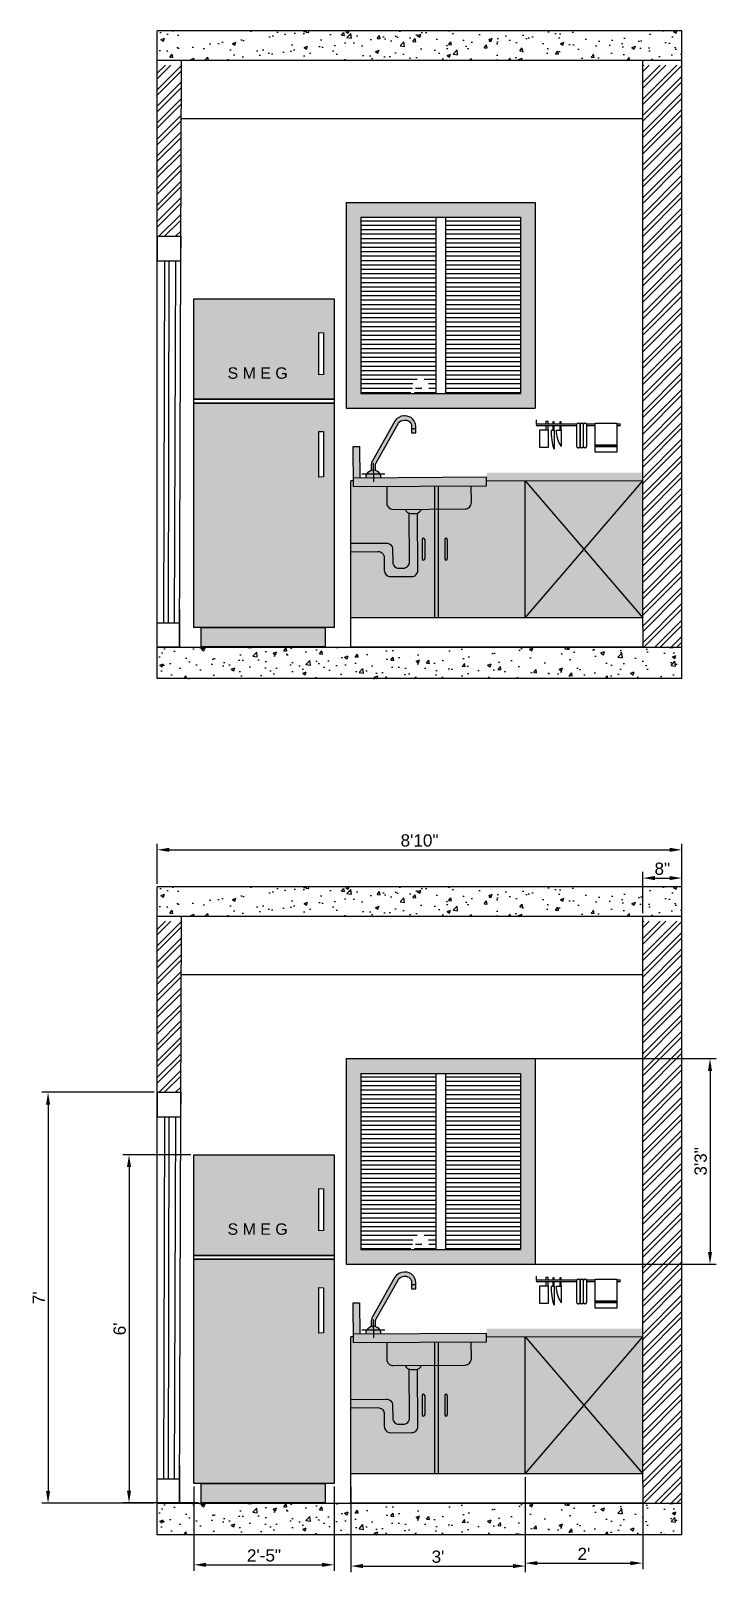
# Model space of a CAD drawing. Header units: millimetres. Extents: x 857 to 2168, y 576 to 1198.
# Drawn here: x 1229.9 to 1369.8, y 576.4 to 891.4 of the extents above; entities that cross this region are included whole.
import ezdxf

# ---------------------------------------------------------------- set-up
doc = ezdxf.new("R2010")
doc.units = ezdxf.units.MM
doc.layers.add('WAL', color=7, linetype='Continuous', lineweight=30)
doc.styles.get("Standard").update_dxf_attribs({"font": 'arial.ttf'})
doc.dimstyles.new('ISO-25', dxfattribs={"dimtxt": 2.5, "dimasz": 2.5, "dimexe": 1.25, "dimexo": 0.625, "dimtad": 1, "dimdec": 0, "dimlunit": 4, "dimtxsty": 'Standard', "dimcen": 2.5, "dimadec": 0, "dimazin": 0, "dimtfac": 1, "dimtdec": 0, "dimtmove": 0, "dimatfit": 3, "dimfxl": 1, "dimarcsym": 0})

# ---------------------------------------------------------------- blocks, each defined once
blk = doc.blocks.new('A$C2BC74AC6')
for p, q in [((441, 1057), (471, 1057)), ((166, 810, 450), (166, 679, 450)), ((84, 735), (248, 735)), ((435, 450), (465, 450))]:
    blk.add_line(p, q)
for points in [[(181, 759), (181, 791, -0.131652), (187, 814), (349, 1095, -0.267949), (388, 1117), (396, 1117, -0.414214), (441, 1072), (441, 1027), (471, 1027), (471, 1072, 0.414214), (396, 1147), (388, 1147, 0.267949), (323, 1110), (161, 829, 0.131652), (151, 791), (151, 758)], [(261, 645), (261, 525, 0.414214), (306, 480), (819, 480, 0.414214), (864, 525), (864, 645)], [(0, 180), (195, 180, -0.414214), (240, 135), (240, 45, 0.414214), (285, 0), (435, 0, 0.414214), (480, 45), (480, 453)], [(0, 240), (255, 240, -0.414214), (300, 195), (300, 105, 0.414214), (345, 60), (375, 60, 0.414214), (420, 105), (420, 453)]]:
    blk.add_lwpolyline(points, format="xyb")
for points in [[(24, 645), (24, 930), (69, 930), (69, 705)], [(24, 645), (974, 645), (974, 705), (24, 705)]]:
    blk.add_lwpolyline(points)
for centre, radius, start, end in [((166, 705), 55.4, 359.8792, 180.1208), ((435, 495), 45, 199.4712, 270), ((465, 495), 45, 270, 340.5288)]:
    blk.add_arc(centre, radius, start, end)
blk = doc.blocks.new('*D68')
at = {"layer": 'Defpoints', "color": 0, "transparency": 16777216}
for p in [(1330.79, 596.47), (1295.2, 594.47), (1330.79, 577.64)]:
    blk.add_point(p, dxfattribs=at)
at = {"layer": 'WAL', "color": 0, "lineweight": -2, "transparency": 16777216}
for p, q in [((1330.79, 595.84), (1330.79, 576.39)), ((1295.2, 593.84), (1295.2, 576.39)), ((1297.7, 577.64), (1328.29, 577.64))]:
    blk.add_line(p, q, dxfattribs=at)
at = {"layer": 'WAL', "color": 0, "transparency": 16777216}
for points in [[(1297.7, 578.06), (1297.7, 577.22), (1295.2, 577.64)], [(1328.29, 578.06), (1328.29, 577.22), (1330.79, 577.64)]]:
    blk.add_solid(points, dxfattribs=at)
at = {"layer": 'WAL', "color": 0, "lineweight": -2, "transparency": 16777216, "insert": (1312.99, 579.54), "char_height": 2.5, "attachment_point": 5}
blk.add_mtext("3'", dxfattribs=at)
blk = doc.blocks.new('*D69')
at = {"layer": 'Defpoints', "color": 0, "transparency": 16777216}
for p in [(1330.79, 594.47), (1354.79, 594.47), (1354.79, 578.24)]:
    blk.add_point(p, dxfattribs=at)
at = {"layer": 'WAL', "color": 0, "lineweight": -2, "transparency": 16777216}
for p, q in [((1330.79, 593.84), (1330.79, 576.99)), ((1354.79, 593.84), (1354.79, 576.99)), ((1333.29, 578.24), (1352.29, 578.24))]:
    blk.add_line(p, q, dxfattribs=at)
at = {"layer": 'WAL', "color": 0, "transparency": 16777216}
for points in [[(1333.29, 578.65), (1333.29, 577.82), (1330.79, 578.24)], [(1352.29, 578.65), (1352.29, 577.82), (1354.79, 578.24)]]:
    blk.add_solid(points, dxfattribs=at)
at = {"layer": 'WAL', "color": 0, "lineweight": -2, "transparency": 16777216, "insert": (1342.79, 580.12), "char_height": 2.5, "attachment_point": 5}
blk.add_mtext("2'", dxfattribs=at)
blk = doc.blocks.new('*D70')
at = {"layer": 'Defpoints', "color": 0, "transparency": 16777216}
for p in [(1294.21, 681.35), (1294.21, 639.35), (1368.53, 639.35)]:
    blk.add_point(p, dxfattribs=at)
at = {"layer": 'WAL', "color": 0, "lineweight": -2, "transparency": 16777216}
for p, q in [((1294.83, 681.35), (1369.78, 681.35)), ((1368.53, 678.85), (1368.53, 641.85)), ((1294.83, 639.35), (1369.78, 639.35))]:
    blk.add_line(p, q, dxfattribs=at)
at = {"layer": 'WAL', "color": 0, "transparency": 16777216}
for points in [[(1368.12, 678.85), (1368.95, 678.85), (1368.53, 681.35)], [(1368.12, 641.85), (1368.95, 641.85), (1368.53, 639.35)]]:
    blk.add_solid(points, dxfattribs=at)
at = {"layer": 'WAL', "color": 0, "lineweight": -2, "transparency": 16777216, "insert": (1366.63, 660.35), "char_height": 2.5, "attachment_point": 5, "rotation": 90}
blk.add_mtext('3\'3"', dxfattribs=at)
blk = doc.blocks.new('*D71')
at = {"layer": 'Defpoints', "color": 0, "transparency": 16777216}
for p in [(1362.79, 718.26), (1354.79, 710.46), (1362.79, 710.46)]:
    blk.add_point(p, dxfattribs=at)
at = {"layer": 'WAL', "color": 0, "lineweight": -2, "transparency": 16777216}
for p, q in [((1354.79, 711.09), (1354.79, 719.51)), ((1362.79, 711.09), (1362.79, 719.51)), ((1357.29, 718.26), (1360.29, 718.26))]:
    blk.add_line(p, q, dxfattribs=at)
at = {"layer": 'WAL', "color": 0, "transparency": 16777216}
for points in [[(1357.29, 718.68), (1357.29, 717.84), (1354.79, 718.26)], [(1360.29, 718.68), (1360.29, 717.84), (1362.79, 718.26)]]:
    blk.add_solid(points, dxfattribs=at)
at = {"layer": 'WAL', "color": 0, "lineweight": -2, "transparency": 16777216, "insert": (1358.79, 720.16), "char_height": 2.5, "attachment_point": 5}
blk.add_mtext('8"', dxfattribs=at)
blk = doc.blocks.new('*D72')
at = {"layer": 'Defpoints', "color": 0, "transparency": 16777216}
for p in [(1362.79, 724.04), (1255.66, 716.46), (1362.79, 716.46)]:
    blk.add_point(p, dxfattribs=at)
at = {"layer": 'WAL', "color": 0, "lineweight": -2, "transparency": 16777216}
for p, q in [((1255.66, 717.09), (1255.66, 725.29)), ((1362.79, 717.09), (1362.79, 725.29)), ((1258.16, 724.04), (1360.29, 724.04))]:
    blk.add_line(p, q, dxfattribs=at)
at = {"layer": 'WAL', "color": 0, "transparency": 16777216}
for points in [[(1258.16, 724.46), (1258.16, 723.62), (1255.66, 724.04)], [(1360.29, 724.46), (1360.29, 723.62), (1362.79, 724.04)]]:
    blk.add_solid(points, dxfattribs=at)
at = {"layer": 'WAL', "color": 0, "lineweight": -2, "transparency": 16777216, "insert": (1309.22, 725.94), "char_height": 2.5, "attachment_point": 5}
blk.add_mtext('8\'10"', dxfattribs=at)
blk = doc.blocks.new('*D80')
at = {"color": 0, "lineweight": -2, "transparency": 16777216}
for p, q in [((1255.04, 674.47), (1232.12, 674.47)), ((1233.37, 671.97), (1233.37, 592.97)), ((1255.04, 590.47), (1232.12, 590.47))]:
    blk.add_line(p, q, dxfattribs=at)
at = {"color": 0, "transparency": 16777216}
for points in [[(1232.96, 671.97), (1233.79, 671.97), (1233.37, 674.47)], [(1232.96, 592.97), (1233.79, 592.97), (1233.37, 590.47)]]:
    blk.add_solid(points, dxfattribs=at)
at = {"layer": 'Defpoints', "color": 0, "transparency": 16777216}
for p in [(1255.66, 674.47), (1233.37, 590.47), (1255.66, 590.47)]:
    blk.add_point(p, dxfattribs=at)
at = {"color": 0, "lineweight": -2, "transparency": 16777216, "insert": (1231.5, 632.47), "char_height": 2.5, "attachment_point": 5, "rotation": 90}
blk.add_mtext("7'", dxfattribs=at)
blk = doc.blocks.new('*D130')
at = {"color": 0, "lineweight": -2, "transparency": 16777216}
for p, q in [((1262.52, 661.68), (1248.65, 661.68)), ((1249.9, 659.18), (1249.9, 593.05)), ((1263.99, 590.55), (1248.65, 590.55))]:
    blk.add_line(p, q, dxfattribs=at)
at = {"color": 0, "transparency": 16777216}
for points in [[(1249.49, 659.18), (1250.32, 659.18), (1249.9, 661.68)], [(1249.49, 593.05), (1250.32, 593.05), (1249.9, 590.55)]]:
    blk.add_solid(points, dxfattribs=at)
at = {"layer": 'Defpoints', "color": 0, "transparency": 16777216}
for p in [(1263.15, 661.68), (1249.9, 590.55), (1264.61, 590.55)]:
    blk.add_point(p, dxfattribs=at)
at = {"color": 0, "transparency": 16777216, "insert": (1248, 626.11), "char_height": 2.5, "attachment_point": 5, "rotation": 90}
blk.add_mtext("6'", dxfattribs=at)
blk = doc.blocks.new('*D131')
at = {"color": 0, "lineweight": -2, "transparency": 16777216}
for p, q in [((1263.15, 593.91), (1263.15, 576.65)), ((1291.78, 593.91), (1291.78, 576.65)), ((1265.65, 577.9), (1289.28, 577.9))]:
    blk.add_line(p, q, dxfattribs=at)
at = {"color": 0, "transparency": 16777216}
for points in [[(1265.65, 578.31), (1265.65, 577.48), (1263.15, 577.9)], [(1289.28, 578.31), (1289.28, 577.48), (1291.78, 577.9)]]:
    blk.add_solid(points, dxfattribs=at)
at = {"layer": 'Defpoints', "color": 0, "transparency": 16777216}
for p in [(1263.15, 594.53), (1291.78, 594.53), (1291.78, 577.9)]:
    blk.add_point(p, dxfattribs=at)
at = {"color": 0, "transparency": 16777216, "insert": (1277.46, 579.8), "char_height": 2.5, "attachment_point": 5}
blk.add_mtext('2\'-5"', dxfattribs=at)

msp = doc.modelspace()

# ---------------------------------------------------------------- hatches: boundary and pattern name
at = {"lineweight": -2}
h = msp.add_hatch(dxfattribs=at)
h.set_pattern_fill('AR-CONC', color=256, scale=0.04)
h.set_pattern_definition([(50, (-629.5545, 2141.4777), (7.287387, -0.637563), [0.762, -8.382]), (355, (-629.5545, 2141.478), (-1.409737, 7.642274), [0.6096, -6.705623]), (100.45144, (-628.947, 2141.4246), (5.87765, 7.00471), [0.6476, -7.12361]), (46.1842, (-629.5545, 2143.51), (10.84316, -1.681693), [1.143, -12.573]), (96.63556, (-628.651, 2143.37), (9.496165, 9.897045), [0.9714, -10.685424]), (351.18415, (-629.555, 2143.51), (9.496165, 9.897045), [0.9144, -10.05839]), (21, (-628.5385, 2143.0017), (6.064576, -4.090608), [0.762, -8.382]), (326, (-628.5385, 2143.002), (2.47208, 7.367519), [0.6096, -6.7056]), (71.45144, (-628.033, 2142.661), (8.536657, 3.27691), [0.6476, -7.123598]), (37.5, (-629.5545, 2141.4777), (0.123544, 3.3822016), [0, -6.62432, 0, -6.8072, 0, -6.731]), (7.5, (-629.5545, 2141.4777), (2.6727865, 4.007223), [0, -3.88112, 0, -6.47192, 0, -2.5654]), (327.5, (-631.8202, 2141.4777), (5.4236238, -0.2291498), [0, -2.54, 0, -7.9248, 0, -10.5156]), (317.5, (-632.836, 2141.4777), (5.925167, 1.01706), [0, -3.302, 0, -5.26288, 0, -7.4676])])
h.paths.add_polyline_path([(1362.79, 891.44), (1255.66, 891.44), (1255.66, 885.44), (1362.79, 885.44)])
at = {"lineweight": -2, "true_color": 0x2776bb}
h = msp.add_hatch(color=152, dxfattribs=at)
h.dxf.hatch_style = 1
h.paths.add_polyline_path([(1332.83, 856.32), (1294.21, 856.32), (1294.21, 814.32), (1332.83, 814.32)])
h.paths.add_polyline_path([(1329.83, 853.32), (1329.83, 817.32), (1297.21, 817.32), (1297.21, 853.32)], flags=16)
h.paths.add_polyline_path([(1329.83, 853.32), (1314.52, 853.32), (1314.52, 817.32), (1329.83, 817.32)], flags=0)
h.paths.add_polyline_path([(1312.52, 853.32), (1297.21, 853.32), (1297.21, 817.32), (1312.52, 817.32)], flags=0)
h.paths.add_polyline_path([(1314.52, 853.32), (1312.52, 853.32), (1312.52, 817.32), (1314.52, 817.32)], flags=0)
at = {"true_color": 0x383838}
h = msp.add_hatch(color=250, dxfattribs=at)
h.dxf.hatch_style = 1
h.paths.add_polyline_path([(1291.78, 836.65), (1263.15, 836.65), (1263.15, 816.12), (1291.78, 816.12)])
h.paths.add_polyline_path([(1288.69, 829.76), (1289.59, 829.74), (1289.59, 821.18), (1288.69, 821.14)], flags=16)
h.paths.add_polyline_path([(1291.78, 815.32), (1263.15, 815.32), (1263.15, 769.51), (1291.78, 769.51)])
h.paths.add_polyline_path([(1288.63, 809.54), (1289.59, 809.51), (1289.59, 800.27), (1288.63, 800.18)], flags=16)
h.paths.add_polyline_path([(1269.29, 819.01), (1282.73, 819.01), (1282.73, 823.81), (1269.29, 823.81)], flags=24)
at = {"lineweight": -2, "true_color": 0x939598}
h = msp.add_hatch(color=252, dxfattribs=at)
h.dxf.hatch_style = 1
h.paths.add_polyline_path([(1322.9, 800.18), (1295.72, 800), (1295.73, 798.28), (1322.91, 798.46)])
h.paths.add_polyline_path([(1296.96, 806.44), (1295.67, 806.44), (1295.72, 800), (1297, 800.01)])
h.paths.add_polyline_path([(1304.95, 811.21, -0.267949), (1306.06, 811.87), (1306.28, 811.87, -0.414214), (1307.58, 810.59), (1307.58, 810.15), (1308.44, 810.15), (1308.44, 810.59, 0.414214), (1306.28, 812.73), (1306.06, 812.72, 0.267949), (1304.2, 811.64), (1299.61, 803.56, 0.131652), (1299.33, 802.49), (1299.34, 801.55, -0.137934), (1300.2, 801.56), (1300.19, 802.49, -0.131652), (1300.36, 803.14)])
h.paths.add_polyline_path([(1299.77, 801.61), (1299.77, 800.88), (1301.11, 800.89, 0.256713)])
h.paths.add_polyline_path([(1299.77, 801.61, 0.254593), (1298.44, 800.87), (1299.77, 800.88)])
h.paths.add_polyline_path([(1301.11, 800.89), (1299.77, 800.88), (1299.78, 800.02), (1301.37, 800.03, 0.143916)])
h.paths.add_polyline_path([(1299.77, 800.88), (1298.44, 800.87, 0.143916), (1298.2, 800.01), (1299.78, 800.02)])
h.paths.add_polyline_path([(1308.44, 810.15), (1307.58, 810.15), (1307.59, 809.29), (1308.44, 809.29)])
at = {"lineweight": -2, "true_color": 0x750066}
h = msp.add_hatch(color=226, dxfattribs=at)
h.dxf.hatch_style = 1
h.paths.add_polyline_path([(1312.34, 793.67), (1309.6, 793.65, -0.226541), (1308.82, 792.86), (1308.9, 781.19, -0.414214), (1307.62, 779.9), (1303.32, 779.87, -0.414214), (1302.03, 781.15), (1302.01, 783.72, 0.414214), (1300.71, 785), (1295.2, 784.97), (1295.2, 771.44), (1312.34, 771.44)])
h.paths.add_polyline_path([(1309.77, 783.49), (1309.77, 787.49, -1), (1310.27, 787.49), (1310.27, 783.49, -1)], flags=16)
h.paths.add_polyline_path([(1307.1, 792.85, -0.226541), (1306.31, 793.63), (1303.85, 793.61, -0.414214), (1302.55, 794.89), (1302.53, 798.32), (1295.73, 798.28), (1295.72, 799.44), (1295.2, 799.44), (1295.2, 786.69), (1302.42, 786.73, -0.414214), (1303.72, 785.45), (1303.73, 782.88, 0.414214), (1305.03, 781.6), (1305.89, 781.6, 0.414214), (1307.17, 782.9)])
h.paths.add_polyline_path([(1330.79, 799.42), (1322.91, 799.41), (1322.91, 798.46), (1319.77, 798.44), (1319.79, 795, -0.414214), (1318.51, 793.71), (1313.06, 793.67), (1313.06, 771.44), (1330.79, 771.44)])
h.paths.add_polyline_path([(1314.88, 787.49), (1314.88, 783.49, -1), (1314.38, 783.49), (1314.38, 787.49, -1)], flags=16)
h.paths.add_polyline_path([(1308.82, 792.86, -0.085164), (1308.39, 792.78), (1307.53, 792.78, -0.085164), (1307.1, 792.85), (1307.17, 782.9, -0.414214), (1305.89, 781.6), (1305.03, 781.6, -0.414214), (1303.73, 782.88), (1303.72, 785.45, 0.414214), (1302.42, 786.73), (1295.2, 786.69), (1295.2, 784.97), (1300.71, 785, -0.414214), (1302.01, 783.72), (1302.03, 781.15, 0.414214), (1303.32, 779.87), (1307.62, 779.9, 0.414214), (1308.9, 781.19)], flags=17)
h.paths.add_polyline_path([(1319.77, 798.44), (1313.06, 798.39), (1313.06, 793.67), (1318.51, 793.71, 0.414214), (1319.79, 795)], flags=17)
h.paths.add_polyline_path([(1312.34, 798.39), (1302.53, 798.32), (1302.55, 794.89, 0.414214), (1303.85, 793.61), (1312.34, 793.67)])
h.paths.add_polyline_path([(1309.6, 793.65), (1306.31, 793.63, 0.226541), (1307.1, 792.85, 0.085164), (1307.53, 792.78), (1308.39, 792.78, 0.317837)], flags=17)
h.paths.add_polyline_path([(1313.06, 793.67), (1312.34, 793.67), (1312.34, 771.44), (1313.06, 771.44)])
h = msp.add_hatch(color=226, dxfattribs=at)
h.dxf.hatch_style = 1
h.paths.add_polyline_path([(1313.06, 798.39), (1312.34, 798.39), (1312.34, 793.67), (1313.06, 793.67)])
h.paths.add_polyline_path([(1330.81, 799.42), (1330.79, 799.42), (1330.79, 771.44), (1342.79, 785.44)])
h.paths.add_polyline_path([(1354.79, 799.44), (1330.81, 799.42), (1342.79, 785.44)])
h.paths.add_polyline_path([(1354.79, 799.44), (1342.79, 785.44), (1354.79, 771.44)])
h.paths.add_polyline_path([(1342.79, 785.44), (1330.79, 771.44), (1354.79, 771.44)])
at = {"lineweight": -2, "true_color": 0xd4b277}
h = msp.add_hatch(color=43, dxfattribs=at)
h.dxf.hatch_style = 1
h.paths.add_polyline_path([(1310.27, 787.49, 1), (1309.77, 787.49), (1309.77, 783.49, 1), (1310.27, 783.49)])
h.paths.add_polyline_path([(1314.88, 787.49, 1), (1314.38, 787.49), (1314.38, 783.49, 1), (1314.88, 783.49)])
at = {"true_color": 0x383838}
h = msp.add_hatch(color=250, dxfattribs=at)
h.dxf.hatch_style = 1
h.paths.add_polyline_path([(1289.92, 769.51), (1264.61, 769.51), (1264.61, 765.52), (1289.92, 765.52)])
at = {"lineweight": -2}
h = msp.add_hatch(dxfattribs=at)
h.set_pattern_fill('AR-CONC', color=256, scale=0.04)
h.set_pattern_definition([(50, (-629.5545, 1966.506), (7.287387, -0.637563), [0.762, -8.382]), (355, (-629.5545, 1966.506), (-1.409737, 7.642274), [0.6096, -6.705623]), (100.45144, (-628.947, 1966.453), (5.87765, 7.00471), [0.6476, -7.12361]), (46.1842, (-629.5545, 1968.538), (10.84316, -1.681693), [1.143, -12.573]), (96.63556, (-628.651, 1968.398), (9.496165, 9.897045), [0.9714, -10.685424]), (351.18415, (-629.555, 1968.538), (9.496165, 9.897045), [0.9144, -10.05839]), (21, (-628.5385, 1968.03), (6.064576, -4.090608), [0.762, -8.382]), (326, (-628.5385, 1968.03), (2.47208, 7.367519), [0.6096, -6.7056]), (71.45144, (-628.033, 1967.689), (8.536657, 3.27691), [0.6476, -7.123598]), (37.5, (-629.5545, 1966.506), (0.123544, 3.3822016), [0, -6.62432, 0, -6.8072, 0, -6.731]), (7.5, (-629.5545, 1966.506), (2.6727865, 4.007223), [0, -3.88112, 0, -6.47192, 0, -2.5654]), (327.5, (-631.8202, 1966.506), (5.4236238, -0.2291498), [0, -2.54, 0, -7.9248, 0, -10.5156]), (317.5, (-632.836, 1966.506), (5.925167, 1.01706), [0, -3.302, 0, -5.26288, 0, -7.4676])])
h.paths.add_polyline_path([(1362.79, 716.46), (1255.66, 716.46), (1255.66, 710.46), (1362.79, 710.46)])
at = {"lineweight": -2, "true_color": 0x2776bb}
h = msp.add_hatch(color=152, dxfattribs=at)
h.dxf.hatch_style = 1
h.paths.add_polyline_path([(1332.83, 681.35), (1294.21, 681.35), (1294.21, 639.35), (1332.83, 639.35)])
h.paths.add_polyline_path([(1329.83, 678.35), (1329.83, 642.35), (1297.21, 642.35), (1297.21, 678.35)], flags=16)
h.paths.add_polyline_path([(1329.83, 678.35), (1314.52, 678.35), (1314.52, 642.35), (1329.83, 642.35)], flags=0)
h.paths.add_polyline_path([(1312.52, 678.35), (1297.21, 678.35), (1297.21, 642.35), (1312.52, 642.35)], flags=0)
h.paths.add_polyline_path([(1314.52, 678.35), (1312.52, 678.35), (1312.52, 642.35), (1314.52, 642.35)], flags=0)
at = {"true_color": 0x383838}
h = msp.add_hatch(color=250, dxfattribs=at)
h.dxf.hatch_style = 1
h.paths.add_polyline_path([(1291.78, 661.68), (1263.15, 661.68), (1263.15, 641.15), (1291.78, 641.15)])
h.paths.add_polyline_path([(1288.69, 654.79), (1289.59, 654.76), (1289.59, 646.2), (1288.69, 646.17)], flags=16)
h.paths.add_polyline_path([(1291.78, 640.35), (1263.15, 640.35), (1263.15, 594.53), (1291.78, 594.53)])
h.paths.add_polyline_path([(1288.63, 634.56), (1289.59, 634.54), (1289.59, 625.3), (1288.63, 625.21)], flags=16)
h.paths.add_polyline_path([(1269.29, 644.04), (1282.73, 644.04), (1282.73, 648.83), (1269.29, 648.83)], flags=24)
at = {"lineweight": -2, "true_color": 0x939598}
h = msp.add_hatch(color=252, dxfattribs=at)
h.dxf.hatch_style = 1
h.paths.add_polyline_path([(1322.9, 625.2), (1295.72, 625.03), (1295.73, 623.31), (1322.91, 623.49)])
h.paths.add_polyline_path([(1296.96, 631.47), (1295.67, 631.46), (1295.72, 625.03), (1297, 625.03)])
h.paths.add_polyline_path([(1304.95, 636.24, -0.267949), (1306.06, 636.89), (1306.28, 636.9, -0.414214), (1307.58, 635.62), (1307.58, 635.18), (1308.44, 635.18), (1308.44, 635.62, 0.414214), (1306.28, 637.75), (1306.06, 637.75, 0.267949), (1304.2, 636.67), (1299.61, 628.59, 0.131652), (1299.33, 627.52), (1299.34, 626.58, -0.137934), (1300.2, 626.59), (1300.19, 627.52, -0.131652), (1300.36, 628.17)])
h.paths.add_polyline_path([(1299.77, 626.64), (1299.77, 625.91), (1301.11, 625.92, 0.256713)])
h.paths.add_polyline_path([(1299.77, 626.64, 0.254593), (1298.44, 625.9), (1299.77, 625.91)])
h.paths.add_polyline_path([(1301.11, 625.92), (1299.77, 625.91), (1299.78, 625.05), (1301.37, 625.06, 0.143916)])
h.paths.add_polyline_path([(1299.77, 625.91), (1298.44, 625.9, 0.143916), (1298.2, 625.04), (1299.78, 625.05)])
h.paths.add_polyline_path([(1308.44, 635.18), (1307.58, 635.18), (1307.59, 634.32), (1308.44, 634.32)])
at = {"lineweight": -2, "true_color": 0x750066}
h = msp.add_hatch(color=226, dxfattribs=at)
h.dxf.hatch_style = 1
h.paths.add_polyline_path([(1312.34, 618.69), (1309.6, 618.68, -0.226541), (1308.82, 617.89), (1308.9, 606.22, -0.414214), (1307.62, 604.93), (1303.32, 604.9, -0.414214), (1302.03, 606.18), (1302.01, 608.75, 0.414214), (1300.71, 610.03), (1295.2, 610), (1295.2, 596.47), (1312.34, 596.47)])
h.paths.add_polyline_path([(1309.77, 608.52), (1309.77, 612.52, -1), (1310.27, 612.52), (1310.27, 608.52, -1)], flags=16)
h.paths.add_polyline_path([(1307.1, 617.88, -0.226541), (1306.31, 618.66), (1303.85, 618.64, -0.414214), (1302.55, 619.92), (1302.53, 623.35), (1295.73, 623.31), (1295.72, 624.47), (1295.2, 624.47), (1295.2, 611.71), (1302.42, 611.76, -0.414214), (1303.72, 610.48), (1303.73, 607.91, 0.414214), (1305.03, 606.63), (1305.89, 606.63, 0.414214), (1307.17, 607.93)])
h.paths.add_polyline_path([(1330.79, 624.44), (1322.91, 624.44), (1322.91, 623.49), (1319.77, 623.47), (1319.79, 620.03, -0.414214), (1318.51, 618.74), (1313.06, 618.7), (1313.06, 596.47), (1330.79, 596.47)])
h.paths.add_polyline_path([(1314.88, 612.52), (1314.88, 608.52, -1), (1314.38, 608.52), (1314.38, 612.52, -1)], flags=16)
h.paths.add_polyline_path([(1308.82, 617.89, -0.085164), (1308.39, 617.81), (1307.53, 617.8, -0.085164), (1307.1, 617.88), (1307.17, 607.93, -0.414214), (1305.89, 606.63), (1305.03, 606.63, -0.414214), (1303.73, 607.91), (1303.72, 610.48, 0.414214), (1302.42, 611.76), (1295.2, 611.71), (1295.2, 610), (1300.71, 610.03, -0.414214), (1302.01, 608.75), (1302.03, 606.18, 0.414214), (1303.32, 604.9), (1307.62, 604.93, 0.414214), (1308.9, 606.22)], flags=17)
h.paths.add_polyline_path([(1319.77, 623.47), (1313.06, 623.42), (1313.06, 618.7), (1318.51, 618.74, 0.414214), (1319.79, 620.03)], flags=17)
h.paths.add_polyline_path([(1312.34, 623.42), (1302.53, 623.35), (1302.55, 619.92, 0.414214), (1303.85, 618.64), (1312.34, 618.69)])
h.paths.add_polyline_path([(1309.6, 618.68), (1306.31, 618.66, 0.226541), (1307.1, 617.88, 0.085164), (1307.53, 617.8), (1308.39, 617.81, 0.317837)], flags=17)
h.paths.add_polyline_path([(1313.06, 618.7), (1312.34, 618.69), (1312.34, 596.47), (1313.06, 596.47)])
h = msp.add_hatch(color=226, dxfattribs=at)
h.dxf.hatch_style = 1
h.paths.add_polyline_path([(1313.06, 623.42), (1312.34, 623.42), (1312.34, 618.69), (1313.06, 618.7)])
h.paths.add_polyline_path([(1330.81, 624.44), (1330.79, 624.44), (1330.79, 596.47), (1342.79, 610.47)])
h.paths.add_polyline_path([(1354.79, 624.47), (1330.81, 624.44), (1342.79, 610.47)])
h.paths.add_polyline_path([(1354.79, 624.47), (1342.79, 610.47), (1354.79, 596.47)])
h.paths.add_polyline_path([(1342.79, 610.47), (1330.79, 596.47), (1354.79, 596.47)])
at = {"lineweight": -2, "true_color": 0xd4b277}
h = msp.add_hatch(color=43, dxfattribs=at)
h.dxf.hatch_style = 1
h.paths.add_polyline_path([(1310.27, 612.52, 1), (1309.77, 612.52), (1309.77, 608.52, 1), (1310.27, 608.52)])
h.paths.add_polyline_path([(1314.88, 612.52, 1), (1314.38, 612.52), (1314.38, 608.52, 1), (1314.88, 608.52)])
at = {"true_color": 0x383838}
h = msp.add_hatch(color=250, dxfattribs=at)
h.dxf.hatch_style = 1
h.paths.add_polyline_path([(1289.92, 594.53), (1264.61, 594.53), (1264.61, 590.55), (1289.92, 590.55)])
at = {"layer": 'WAL', "lineweight": -2}
h = msp.add_hatch(dxfattribs=at)
h.set_pattern_fill('ANSI32', color=256, scale=0.25)
h.set_pattern_definition([(45, (-638.5946, 2150.6724), (-1.683798, 1.683798), []), (45, (-637.472, 2150.6724), (-1.683798, 1.683798), [])])
h.paths.add_polyline_path([(1255.66, 849.44), (1260.46, 849.44), (1260.58, 884.44), (1255.66, 884.44)])
h.paths.add_polyline_path([(1354.79, 801.54), (1354.79, 769.44), (1354.79, 765.44), (1362.79, 765.44), (1362.79, 884.44), (1354.79, 884.44)])
h = msp.add_hatch(dxfattribs=at)
h.set_pattern_fill('_USER', color=256, scale=0.9, pattern_type=0)
h.set_pattern_definition([(0, (-927.9256, -27.5794), (0, 0.9), [])])
edge = h.paths.add_edge_path()
edge.add_line((1297.21, 817.32), (1306.23, 817.32))
edge.add_line((1306.23, 817.32), (1310.73, 817.51))
edge.add_arc((1309.46, 818.67), 1.71, 317.4651, 592.0767)
edge.add_line((1308.41, 817.32), (1307.34, 817.32))
edge.add_arc((1309.04, 816.74), 1.8, 18.7426, 161.2574, ccw=False)
edge.add_line((1310.74, 817.32), (1312.52, 817.32))
edge.add_line((1312.52, 817.32), (1312.52, 853.32))
edge.add_line((1312.52, 853.32), (1297.21, 853.32))
edge.add_line((1297.21, 853.32), (1297.21, 817.32))
h.paths.add_polyline_path([(1314.52, 817.32), (1329.83, 817.32), (1329.83, 853.32), (1314.52, 853.32)])
h = msp.add_hatch(color=256, dxfattribs=at)
h.dxf.hatch_style = 1
h.paths.add_polyline_path([(1354.83, 801.14), (1322.94, 801.15), (1322.94, 799.34), (1354.83, 799.33)])
h = msp.add_hatch(dxfattribs=at)
h.set_pattern_fill('AR-CONC', color=256, scale=0.04)
h.set_pattern_definition([(50, (-930.628, 319.1624), (7.287387, -0.637563), [0.762, -8.382]), (355, (-930.628, 319.1624), (-1.409737, 7.642274), [0.6096, -6.705623]), (100.45144, (-930.021, 319.109), (5.87765, 7.00471), [0.6476, -7.12361]), (46.1842, (-930.628, 321.194), (10.84316, -1.681693), [1.143, -12.573]), (96.63556, (-929.725, 321.054), (9.496165, 9.897045), [0.9714, -10.685424]), (351.18415, (-930.628, 321.194), (9.496165, 9.897045), [0.9144, -10.05839]), (21, (-929.612, 320.6864), (6.064576, -4.090608), [0.762, -8.382]), (326, (-929.612, 320.6864), (2.47208, 7.367519), [0.6096, -6.7056]), (71.45144, (-929.107, 320.3455), (8.536657, 3.27691), [0.6476, -7.123598]), (37.5, (-930.6282, 319.1624), (0.123544, 3.3822016), [0, -6.62432, 0, -6.8072, 0, -6.731]), (7.5, (-930.6282, 319.1624), (2.6727865, 4.007223), [0, -3.88112, 0, -6.47192, 0, -2.5654]), (327.5, (-932.894, 319.1624), (5.4236238, -0.2291498), [0, -2.54, 0, -7.9248, 0, -10.5156]), (317.5, (-933.91, 319.1624), (5.925167, 1.01706), [0, -3.302, 0, -5.26288, 0, -7.4676])])
h.paths.add_polyline_path([(1362.79, 759.02), (1362.79, 765.44), (1354.79, 765.44), (1295.09, 765.44), (1287.77, 765.44), (1287.77, 765.44), (1266.18, 765.44), (1255.66, 765.44), (1255.66, 759.02)])
h = msp.add_hatch(dxfattribs=at)
h.set_pattern_fill('ANSI32', color=256, scale=0.25)
h.set_pattern_definition([(45, (-638.5946, 1975.7007), (-1.683798, 1.683798), []), (45, (-637.472, 1975.7007), (-1.683798, 1.683798), [])])
h.paths.add_polyline_path([(1255.66, 674.47), (1260.46, 674.47), (1260.58, 709.46), (1255.66, 709.46)])
h.paths.add_polyline_path([(1354.79, 626.57), (1354.79, 594.47), (1354.79, 590.47), (1362.79, 590.47), (1362.79, 709.46), (1354.79, 709.46)])
h = msp.add_hatch(dxfattribs=at)
h.set_pattern_fill('_USER', color=256, scale=0.9, pattern_type=0)
h.set_pattern_definition([(0, (-927.9256, -202.551), (0, 0.9), [])])
edge = h.paths.add_edge_path()
edge.add_line((1297.21, 642.35), (1306.23, 642.35))
edge.add_line((1306.23, 642.35), (1310.73, 642.54))
edge.add_arc((1309.46, 643.7), 1.71, 317.4651, 592.0767)
edge.add_line((1308.41, 642.35), (1307.34, 642.35))
edge.add_arc((1309.04, 641.77), 1.8, 18.7426, 161.2574, ccw=False)
edge.add_line((1310.74, 642.35), (1312.52, 642.35))
edge.add_line((1312.52, 642.35), (1312.52, 678.35))
edge.add_line((1312.52, 678.35), (1297.21, 678.35))
edge.add_line((1297.21, 678.35), (1297.21, 642.35))
h.paths.add_polyline_path([(1314.52, 642.35), (1329.83, 642.35), (1329.83, 678.35), (1314.52, 678.35)])
h = msp.add_hatch(color=256, dxfattribs=at)
h.dxf.hatch_style = 1
h.paths.add_polyline_path([(1354.83, 626.16), (1322.94, 626.18), (1322.94, 624.37), (1354.83, 624.36)])
h = msp.add_hatch(dxfattribs=at)
h.set_pattern_fill('AR-CONC', color=256, scale=0.04)
h.set_pattern_definition([(50, (-930.628, 144.191), (7.287387, -0.637563), [0.762, -8.382]), (355, (-930.628, 144.191), (-1.409737, 7.642274), [0.6096, -6.705623]), (100.45144, (-930.021, 144.1376), (5.87765, 7.00471), [0.6476, -7.12361]), (46.1842, (-930.628, 146.223), (10.84316, -1.681693), [1.143, -12.573]), (96.63556, (-929.725, 146.083), (9.496165, 9.897045), [0.9714, -10.685424]), (351.18415, (-930.628, 146.223), (9.496165, 9.897045), [0.9144, -10.05839]), (21, (-929.612, 145.715), (6.064576, -4.090608), [0.762, -8.382]), (326, (-929.612, 145.715), (2.47208, 7.367519), [0.6096, -6.7056]), (71.45144, (-929.107, 145.374), (8.536657, 3.27691), [0.6476, -7.123598]), (37.5, (-930.6282, 144.1908), (0.123544, 3.3822016), [0, -6.62432, 0, -6.8072, 0, -6.731]), (7.5, (-930.6282, 144.1908), (2.6727865, 4.007223), [0, -3.88112, 0, -6.47192, 0, -2.5654]), (327.5, (-932.894, 144.1908), (5.4236238, -0.2291498), [0, -2.54, 0, -7.9248, 0, -10.5156]), (317.5, (-933.91, 144.191), (5.925167, 1.01706), [0, -3.302, 0, -5.26288, 0, -7.4676])])
h.paths.add_polyline_path([(1362.79, 584.04), (1362.79, 590.47), (1354.79, 590.47), (1295.09, 590.47), (1287.77, 590.47), (1287.77, 590.47), (1266.18, 590.47), (1255.66, 590.47), (1255.66, 584.04)])

# ---------------------------------------------------------------- linework, layer by layer
at = {"lineweight": -2}
for p, q in [((1255.66, 759.02), (1255.66, 891.44)), ((1362.79, 891.44), (1255.66, 891.44)), ((1362.79, 759.02), (1362.79, 891.44)), ((1255.66, 885.44), (1362.79, 885.44)), ((1255.66, 849.44), (1260.46, 849.44)), ((1255.66, 842.64), (1255.66, 849.44)), ((1255.66, 849.44), (1255.66, 847.44)), ((1255.66, 765.44), (1255.66, 773.16)), ((1255.66, 765.44), (1354.79, 765.44)), ((1260.19, 765.44), (1255.66, 765.44)), ((1354.79, 765.44), (1362.79, 765.44)), ((1362.79, 759.02), (1255.66, 759.02)), ((1255.66, 584.04), (1255.66, 716.46)), ((1362.79, 716.46), (1255.66, 716.46)), ((1362.79, 584.04), (1362.79, 716.46)), ((1255.66, 710.46), (1362.79, 710.46)), ((1255.66, 674.47), (1260.46, 674.47)), ((1255.66, 667.67), (1255.66, 674.47)), ((1255.66, 674.47), (1255.66, 672.47)), ((1255.66, 590.47), (1255.66, 598.19)), ((1255.66, 590.47), (1354.79, 590.47)), ((1260.19, 590.47), (1255.66, 590.47)), ((1354.79, 590.47), (1362.79, 590.47)), ((1362.79, 584.04), (1255.66, 584.04))]:
    msp.add_line(p, q, dxfattribs=at)
at = {"color": 5, "lineweight": -2}
for p, q in [((1255.66, 849.44), (1255.66, 844.44)), ((1260.46, 849.44), (1260.44, 844.42)), ((1255.66, 844.44), (1260.44, 844.42)), ((1257.17, 844.44), (1256.91, 770.44)), ((1258.05, 844.43), (1257.92, 770.43)), ((1259.4, 844.43), (1259.14, 770.43)), ((1260.19, 773.14), (1260.19, 765.44)), ((1255.66, 765.44), (1255.66, 770.44)), ((1255.66, 770.44), (1260.18, 770.43)), ((1255.66, 674.47), (1255.66, 669.47)), ((1260.46, 674.47), (1260.44, 669.45)), ((1255.66, 669.47), (1260.44, 669.45)), ((1257.17, 669.46), (1256.91, 595.46)), ((1258.05, 669.46), (1257.92, 595.46)), ((1259.4, 669.46), (1259.14, 595.46)), ((1255.66, 590.47), (1255.66, 595.47)), ((1255.66, 595.47), (1260.18, 595.45)), ((1260.19, 598.17), (1260.19, 590.47))]:
    msp.add_line(p, q, dxfattribs=at)
for points in [[(1263.15, 836.65), (1291.78, 836.65), (1291.78, 816.12), (1263.15, 816.12)], [(1288.69, 829.76), (1289.59, 829.74), (1289.59, 821.18), (1288.69, 821.14)], [(1263.15, 816.12), (1291.78, 816.12), (1291.78, 815.32), (1263.15, 815.32)], [(1263.15, 815.32), (1291.78, 815.32), (1291.78, 769.51), (1263.15, 769.51)], [(1288.63, 809.54), (1289.59, 809.51), (1289.59, 800.27), (1288.63, 800.18)], [(1264.61, 769.51), (1289.92, 769.51), (1289.92, 765.52), (1264.61, 765.52)], [(1263.15, 661.68), (1291.78, 661.68), (1291.78, 641.15), (1263.15, 641.15)], [(1288.69, 654.79), (1289.59, 654.76), (1289.59, 646.2), (1288.69, 646.17)], [(1263.15, 641.15), (1291.78, 641.15), (1291.78, 640.35), (1263.15, 640.35)], [(1263.15, 640.35), (1291.78, 640.35), (1291.78, 594.53), (1263.15, 594.53)], [(1288.63, 634.56), (1289.59, 634.54), (1289.59, 625.3), (1288.63, 625.21)], [(1264.61, 594.53), (1289.92, 594.53), (1289.92, 590.55), (1264.61, 590.55)]]:
    msp.add_lwpolyline(points, close=True)
at = {"layer": 'WAL', "lineweight": -2}
for p, q in [((1260.58, 885.44), (1260.16, 765.44)), ((1354.79, 801.54), (1354.79, 885.44)), ((1354.79, 873.44), (1260.58, 873.44)), ((1294.21, 856.32), (1294.21, 814.32)), ((1294.21, 856.32), (1332.83, 856.32)), ((1332.83, 856.32), (1332.83, 814.32)), ((1297.21, 853.32), (1297.21, 817.32)), ((1297.21, 853.32), (1329.83, 853.32)), ((1312.52, 853.32), (1312.52, 817.32)), ((1314.52, 853.32), (1314.52, 817.32)), ((1329.83, 853.32), (1329.83, 817.32)), ((1255.66, 765.44), (1255.66, 849.44)), ((1255.66, 849.44), (1260.46, 849.44)), ((1297.21, 817.32), (1329.83, 817.32)), ((1294.21, 814.32), (1332.83, 814.32)), ((1333.06, 810.9), (1333.06, 810.89)), ((1333.12, 811.04), (1333.12, 811.89)), ((1333.27, 811.09), (1341.37, 811.09)), ((1341.36, 810.7), (1333.27, 810.7)), ((1333.77, 809.89), (1335.49, 809.89)), ((1333.77, 806.25), (1333.77, 809.89)), ((1334.99, 811.6), (1334.99, 811.09)), ((1335.49, 811.6), (1334.99, 811.6)), ((1334.99, 810.7), (1334.99, 809.89)), ((1334.99, 809.89), (1335.49, 809.89)), ((1335.49, 811.09), (1335.49, 811.6)), ((1335.49, 809.89), (1335.49, 810.7)), ((1335.49, 809.89), (1335.49, 806.25)), ((1336.1, 809.83), (1336.69, 809.83)), ((1336.43, 811.49), (1336.43, 811.09)), ((1336.69, 811.49), (1336.43, 811.49)), ((1336.43, 810.7), (1336.43, 809.83)), ((1336.43, 809.83), (1336.69, 809.83)), ((1336.69, 811.09), (1336.69, 811.49)), ((1336.69, 809.83), (1336.69, 810.7)), ((1336.69, 809.83), (1336.69, 805.95)), ((1337.09, 809.83), (1338.15, 809.83)), ((1338.15, 811.49), (1337.87, 811.49)), ((1337.87, 811.49), (1337.87, 811.09)), ((1337.87, 810.7), (1337.87, 809.83)), ((1337.87, 809.83), (1338.15, 809.83)), ((1338.15, 811.09), (1338.15, 811.49)), ((1338.15, 809.83), (1338.15, 810.7)), ((1338.15, 809.83), (1338.15, 806.44)), ((1341.36, 806.46), (1341.36, 811.02)), ((1341.6, 811.26), (1341.76, 811.26)), ((1342, 806.46), (1342, 811.02)), ((1342, 811.02), (1342, 806.46)), ((1342.24, 811.26), (1342.41, 811.26)), ((1342.65, 811.02), (1342.65, 806.46)), ((1342.67, 806.46), (1342.67, 811.02)), ((1342.91, 811.26), (1343.07, 811.26)), ((1343.3, 811.09), (1345.06, 811.09)), ((1343.31, 811.02), (1343.31, 806.46)), ((1345.06, 810.7), (1343.31, 810.7)), ((1345.06, 811.24), (1349.5, 811.24)), ((1345.06, 805.34), (1345.06, 811.24)), ((1349.5, 811.24), (1349.5, 805.34)), ((1349.5, 811.09), (1350.07, 811.09)), ((1350.07, 810.7), (1349.5, 810.7)), ((1350.27, 810.89), (1350.27, 810.9)), ((1345.06, 806.81), (1349.5, 806.81)), ((1345.06, 806.62), (1349.5, 806.62)), ((1335.49, 806.25), (1333.77, 806.25)), ((1341.76, 806.22), (1341.6, 806.22)), ((1342.41, 806.22), (1342.24, 806.22)), ((1343.07, 806.22), (1342.91, 806.22)), ((1345.06, 806.48), (1349.5, 806.48)), ((1349.5, 805.34), (1345.06, 805.34)), ((1354.79, 769.44), (1354.79, 801.54)), ((1295.2, 769.44), (1295.2, 799.44)), ((1295.72, 799.44), (1295.2, 799.44)), ((1354.79, 799.44), (1322.97, 799.41)), ((1330.79, 771.44), (1330.79, 799.44)), ((1309.77, 787.49), (1309.77, 783.49)), ((1310.27, 787.49), (1310.27, 783.49)), ((1314.38, 787.49), (1314.38, 783.49)), ((1314.88, 787.49), (1314.88, 783.49)), ((1354.79, 771.44), (1295.09, 771.44)), ((1295.2, 765.44), (1295.2, 769.44)), ((1354.79, 769.44), (1354.79, 765.44)), ((1260.16, 765.44), (1255.66, 765.44)), ((1354.79, 765.44), (1295.09, 765.44)), ((1260.58, 710.46), (1260.16, 590.47)), ((1354.79, 626.57), (1354.79, 710.46)), ((1354.79, 698.46), (1260.58, 698.46)), ((1294.21, 681.35), (1294.21, 639.35)), ((1294.21, 681.35), (1332.83, 681.35)), ((1332.83, 681.35), (1332.83, 639.35)), ((1297.21, 678.35), (1297.21, 642.35)), ((1297.21, 678.35), (1329.83, 678.35)), ((1312.52, 678.35), (1312.52, 642.35)), ((1314.52, 678.35), (1314.52, 642.35)), ((1329.83, 678.35), (1329.83, 642.35)), ((1255.66, 590.47), (1255.66, 674.47)), ((1255.66, 674.47), (1260.46, 674.47)), ((1297.21, 642.35), (1329.83, 642.35)), ((1294.21, 639.35), (1332.83, 639.35)), ((1333.12, 636.06), (1333.12, 636.92)), ((1334.99, 636.63), (1334.99, 636.12)), ((1335.49, 636.63), (1334.99, 636.63)), ((1335.49, 636.12), (1335.49, 636.63)), ((1336.43, 636.52), (1336.43, 636.12)), ((1336.69, 636.52), (1336.43, 636.52)), ((1336.69, 636.12), (1336.69, 636.52)), ((1338.15, 636.52), (1337.87, 636.52)), ((1337.87, 636.52), (1337.87, 636.12)), ((1338.15, 636.12), (1338.15, 636.52)), ((1333.06, 635.93), (1333.06, 635.92)), ((1333.27, 636.12), (1341.37, 636.12)), ((1341.36, 635.73), (1333.27, 635.73)), ((1333.77, 634.92), (1335.49, 634.92)), ((1333.77, 631.28), (1333.77, 634.92)), ((1334.99, 635.73), (1334.99, 634.92)), ((1334.99, 634.92), (1335.49, 634.92)), ((1335.49, 634.92), (1335.49, 635.73)), ((1335.49, 634.92), (1335.49, 631.28)), ((1336.1, 634.86), (1336.69, 634.86)), ((1336.43, 635.73), (1336.43, 634.86)), ((1336.43, 634.86), (1336.69, 634.86)), ((1336.69, 634.86), (1336.69, 635.73)), ((1336.69, 634.86), (1336.69, 630.97)), ((1337.09, 634.86), (1338.15, 634.86)), ((1337.87, 635.73), (1337.87, 634.86)), ((1337.87, 634.86), (1338.15, 634.86)), ((1338.15, 634.86), (1338.15, 635.73)), ((1338.15, 634.86), (1338.15, 631.47)), ((1341.36, 631.49), (1341.36, 636.04)), ((1341.6, 636.28), (1341.76, 636.28)), ((1342, 631.49), (1342, 636.04)), ((1342, 636.04), (1342, 631.49)), ((1342.24, 636.28), (1342.41, 636.28)), ((1342.65, 636.04), (1342.65, 631.49)), ((1342.67, 631.49), (1342.67, 636.04)), ((1342.91, 636.28), (1343.07, 636.28)), ((1343.3, 636.12), (1345.06, 636.12)), ((1343.31, 636.04), (1343.31, 631.49)), ((1345.06, 635.73), (1343.31, 635.73)), ((1345.06, 636.27), (1349.5, 636.27)), ((1345.06, 630.37), (1345.06, 636.27)), ((1349.5, 636.27), (1349.5, 630.37)), ((1349.5, 636.12), (1350.07, 636.12)), ((1350.07, 635.73), (1349.5, 635.73)), ((1350.27, 635.92), (1350.27, 635.93)), ((1335.49, 631.28), (1333.77, 631.28)), ((1341.76, 631.25), (1341.6, 631.25)), ((1342.41, 631.25), (1342.24, 631.25)), ((1343.07, 631.25), (1342.91, 631.25)), ((1345.06, 631.84), (1349.5, 631.84)), ((1345.06, 631.65), (1349.5, 631.65)), ((1345.06, 631.51), (1349.5, 631.51)), ((1349.5, 630.37), (1345.06, 630.37)), ((1295.2, 594.47), (1295.2, 624.47)), ((1295.72, 624.47), (1295.2, 624.47)), ((1354.79, 624.47), (1322.97, 624.44)), ((1330.79, 596.47), (1330.79, 624.47)), ((1354.79, 594.47), (1354.79, 626.57)), ((1309.77, 612.52), (1309.77, 608.52)), ((1310.27, 612.52), (1310.27, 608.52)), ((1314.38, 612.52), (1314.38, 608.52)), ((1314.88, 612.52), (1314.88, 608.52)), ((1354.79, 596.47), (1295.09, 596.47)), ((1295.2, 590.47), (1295.2, 594.47)), ((1354.79, 594.47), (1354.79, 590.47)), ((1260.16, 590.47), (1255.66, 590.47)), ((1354.79, 590.47), (1295.09, 590.47))]:
    msp.add_line(p, q, dxfattribs=at)
at = {"layer": 'WAL', "color": 7, "lineweight": -2, "true_color": 0xffffff}
for p, q in [((1312.34, 771.44), (1312.34, 798.39)), ((1313.06, 771.44), (1313.06, 798.39)), ((1330.79, 799.44), (1354.79, 771.44)), ((1330.79, 771.44), (1354.79, 799.44)), ((1330.79, 624.47), (1354.79, 596.47)), ((1330.79, 596.47), (1354.79, 624.47)), ((1312.34, 596.47), (1312.34, 623.42)), ((1313.06, 596.47), (1313.06, 623.42))]:
    msp.add_line(p, q, dxfattribs=at)
at = {"layer": 'WAL', "lineweight": -2}
for centre, radius, start, end in [((1333.27, 810.89), 0.202, 90, 180), ((1333.27, 810.9), 0.202, 180, 270), ((1346.41, 809.42), 10.32, 177.6847, 199.6432), ((1343.07, 809.84), 5.98, 180.0849, 214.6431), ((1341.6, 811.02), 0.24, 90, 180), ((1341.76, 811.02), 0.24, 0, 90), ((1342.24, 811.02), 0.24, 90, 180), ((1342.41, 811.02), 0.24, 0, 90), ((1342.91, 811.02), 0.24, 90, 180), ((1343.07, 811.02), 0.24, 0, 90), ((1350.07, 810.89), 0.202, 0, 90), ((1350.07, 810.9), 0.202, 270, 0), ((1341.6, 806.46), 0.24, 180, 270), ((1341.76, 806.46), 0.24, 270, 0), ((1342.24, 806.46), 0.24, 180, 270), ((1342.41, 806.46), 0.24, 270, 0), ((1342.91, 806.46), 0.24, 180, 270), ((1343.07, 806.46), 0.24, 270, 0), ((1310.02, 787.49), 0.25, 0, 180), ((1314.63, 787.49), 0.25, 0, 180), ((1310.02, 783.49), 0.25, 180, 0), ((1314.63, 783.49), 0.25, 180, 0), ((1333.27, 635.92), 0.202, 90, 180), ((1333.27, 635.93), 0.202, 180, 270), ((1346.41, 634.44), 10.32, 177.6847, 199.6432), ((1343.07, 634.87), 5.98, 180.0849, 214.6431), ((1341.6, 636.04), 0.24, 90, 180), ((1341.76, 636.04), 0.24, 0, 90), ((1342.24, 636.04), 0.24, 90, 180), ((1342.41, 636.04), 0.24, 0, 90), ((1342.91, 636.04), 0.24, 90, 180), ((1343.07, 636.04), 0.24, 0, 90), ((1350.07, 635.92), 0.202, 0, 90), ((1350.07, 635.93), 0.202, 270, 0), ((1341.6, 631.49), 0.24, 180, 270), ((1341.76, 631.49), 0.24, 270, 0), ((1342.24, 631.49), 0.24, 180, 270), ((1342.41, 631.49), 0.24, 270, 0), ((1342.91, 631.49), 0.24, 180, 270), ((1343.07, 631.49), 0.24, 270, 0), ((1310.02, 612.52), 0.25, 0, 180), ((1314.63, 612.52), 0.25, 0, 180), ((1310.02, 608.52), 0.25, 180, 0), ((1314.63, 608.52), 0.25, 180, 0)]:
    msp.add_arc(centre, radius, start, end, dxfattribs=at)

# ---------------------------------------------------------------- block references
at = {"lineweight": -2, "xscale": 0.02861978635588443, "yscale": 0.02861978635588443, "zscale": 0.02861978635588443, "rotation": 0.3754852671539385}
for p in [(1295.17, 779.82), (1295.17, 604.84)]:
    msp.add_blockref('A$C2BC74AC6', p, dxfattribs=at)

# ---------------------------------------------------------------- texts
at = {"layer": 'WAL', "lineweight": -3, "char_height": 2.327, "attachment_point": 1}
for insert in [(1270.02, 822.65), (1270.02, 647.68)]:
    msp.add_mtext_dynamic_manual_height_columns('S M E G', width=13.4691, gutter_width=11.63, heights=[0], dxfattribs=dict(at, insert=insert))

# ---------------------------------------------------------------- dimensions: what is measured, and where the dimension line sits
at = {"color": 244, "lineweight": -2, "true_color": 0x991b1e}
dim = msp.add_linear_dim(base=(1233.37, 590.47), p1=(1255.66, 674.47), p2=(1255.66, 590.47), angle=90, dimstyle='ISO-25', dxfattribs=at)
dim.commit()
dim.dimension.update_dxf_attribs({"geometry": '*D80', "text_midpoint": (1231.5, 632.47)})
at = {"color": 242, "true_color": 0xcd2027}
dim = msp.add_linear_dim(base=(1249.9, 590.55), p1=(1263.15, 661.68), p2=(1264.61, 590.55), angle=90, text="6'", dimstyle='ISO-25', dxfattribs=at)
dim.commit()
dim.dimension.update_dxf_attribs({"geometry": '*D130', "text_midpoint": (1248, 626.11)})
dim = msp.add_linear_dim(base=(1291.78, 577.9), p1=(1263.15, 594.53), p2=(1291.78, 594.53), dimstyle='ISO-25', dxfattribs=at)
dim.commit()
dim.dimension.update_dxf_attribs({"geometry": '*D131', "text_midpoint": (1277.46, 579.8)})
at = {"layer": 'WAL', "color": 244, "lineweight": -2, "true_color": 0x991b1e}
dim = msp.add_linear_dim(base=(1362.79, 724.04), p1=(1255.66, 716.46), p2=(1362.79, 716.46), text='8\'10"', dimstyle='ISO-25', dxfattribs=at)
dim.commit()
dim.dimension.update_dxf_attribs({"geometry": '*D72', "text_midpoint": (1309.22, 725.94)})
for base, p1, p2, picture, middle in [((1362.79, 718.26), (1354.79, 710.46), (1362.79, 710.46), '*D71', (1358.79, 720.16)), ((1330.79, 577.64), (1295.2, 594.47), (1330.79, 596.47), '*D68', (1312.99, 579.54)), ((1354.79, 578.24), (1330.79, 594.47), (1354.79, 594.47), '*D69', (1342.79, 580.12))]:
    dim = msp.add_linear_dim(base=base, p1=p1, p2=p2, dimstyle='ISO-25', dxfattribs=at)
    dim.commit()
    dim.dimension.update_dxf_attribs({"geometry": picture, "text_midpoint": middle})
dim = msp.add_linear_dim(base=(1368.53, 639.35), p1=(1294.21, 681.35), p2=(1294.21, 639.35), angle=90, text='3\'3"', dimstyle='ISO-25', dxfattribs=at)
dim.commit()
dim.dimension.update_dxf_attribs({"geometry": '*D70', "text_midpoint": (1366.63, 660.35)})

doc.saveas('drawing.dxf')
